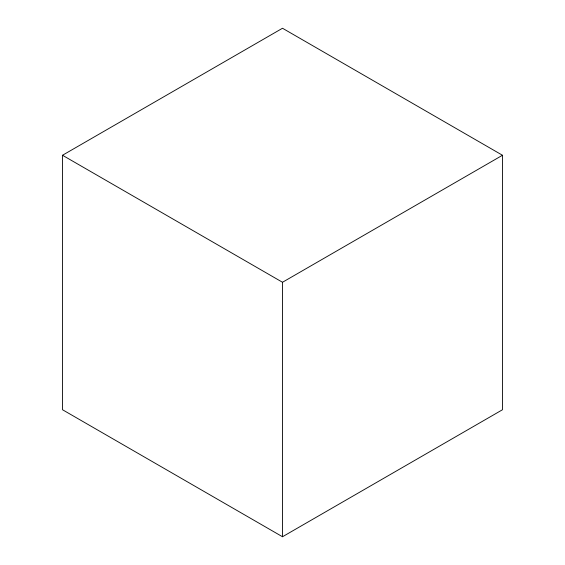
<?xml version="1.0" encoding="UTF-8"?>
<svg xmlns="http://www.w3.org/2000/svg" width="565" height="565" viewBox="0 0 565 565"><rect width="100%" height="100%" fill="white"/><g stroke="black" fill="none" stroke-linecap="round" stroke-linejoin="round"><path stroke-width="0.85" d="M62.51 155.262L282.5 28.25L502.49 155.262L502.49 409.738L282.5 536.75L62.51 409.738L62.51 155.262L282.5 282.267L502.49 155.262M282.5 282.267L282.5 536.75"/></g></svg>
